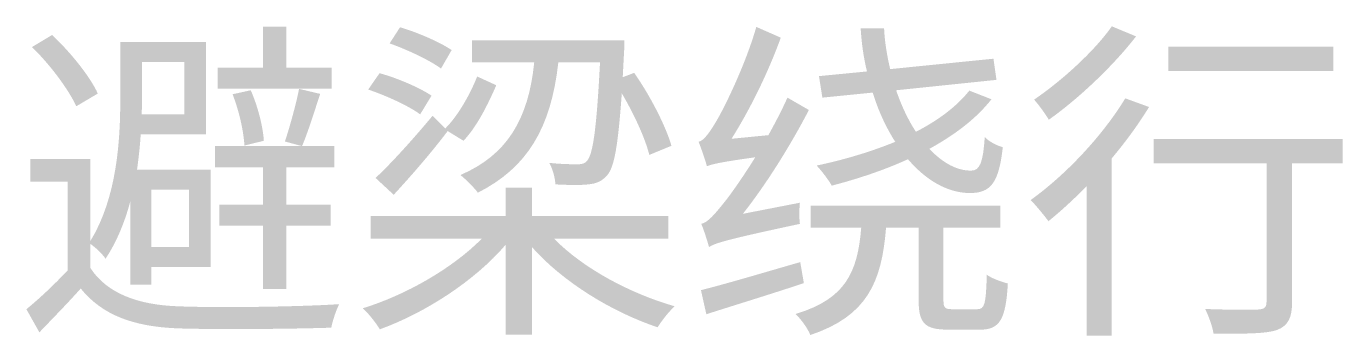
# Model space of a CAD drawing. Header units: millimetres. Extents: x -4600 to 229000, y -4300 to 19460.
# Drawn here: x 219641 to 220766, y 13931 to 14196 of the extents above; entities that cross this region are included whole.
import ezdxf

# ---------------------------------------------------------------- set-up
doc = ezdxf.new("R2010")
doc.units = ezdxf.units.MM
doc.header["$LTSCALE"] = 100
doc.layers.add('R2-LEGEND', color=7, linetype='Continuous', lineweight=18)

# ---------------------------------------------------------------- blocks, each defined once
blk = doc.blocks.new('A06_SHEET')
at = {"layer": 'R2-LEGEND'}
h = blk.add_hatch(color=256, dxfattribs=at)
edge = h.paths.add_edge_path()
edge.add_line((19721.6, 14182.5), (19721.6, 14133.5))
edge.add_spline(control_points=[(19721.6, 14133.5), (19721.6, 14098.2), (19718.7, 14049.3), (19696.1, 14012.3)], knot_values=[0, 0, 0, 0, 1, 1, 1, 1], degree=3, periodic=0)
edge.add_line((19696.1, 14012.3), (19696.1, 14082.5))
edge.add_line((19696.1, 14082.5), (19644.8, 14082.5))
edge.add_line((19644.8, 14082.5), (19644.8, 14063))
edge.add_line((19644.8, 14063), (19676.6, 14063))
edge.add_line((19676.6, 14063), (19676.6, 13987.1))
edge.add_spline(control_points=[(19676.6, 13987.1), (19665.1, 13974.8), (19652.2, 13962.7), (19641.4, 13953.9)], knot_values=[0, 0, 0, 0, 1, 1, 1, 1], degree=3, periodic=0)
edge.add_line((19641.4, 13953.9), (19652.5, 13934.1))
edge.add_spline(control_points=[(19652.5, 13934.1), (19664.8, 13947), (19676.9, 13959.3), (19687.8, 13971.6)], knot_values=[0, 0, 0, 0, 1, 1, 1, 1], degree=3, periodic=0)
edge.add_spline(control_points=[(19687.8, 13971.6), (19706.1, 13949), (19732.5, 13939), (19770.8, 13937.5), (19804.4, 13936.4), (19868.5, 13937), (19901.8, 13938.1)], knot_values=[0, 0, 0, 0, 1, 1, 1, 2, 2, 2, 2], degree=3, periodic=0)
edge.add_spline(control_points=[(19901.8, 13938.1), (19902.9, 13944.1), (19906.1, 13953.6), (19908.6, 13958.2)], knot_values=[0, 0, 0, 0, 1, 1, 1, 1], degree=3, periodic=0)
edge.add_spline(control_points=[(19908.6, 13958.2), (19872.8, 13955.9), (19803.5, 13955), (19770.6, 13956.4), (19736.5, 13957.6), (19710.1, 13967.6), (19696.1, 13989.1)], knot_values=[0, 0, 0, 0, 1, 1, 1, 2, 2, 2, 2], degree=3, periodic=0)
edge.add_line((19696.1, 13989.1), (19696.1, 14009.7))
edge.add_spline(control_points=[(19696.1, 14009.7), (19700.1, 14007.1), (19706.7, 14000.8), (19709, 13997.1)], knot_values=[0, 0, 0, 0, 1, 1, 1, 1], degree=3, periodic=0)
edge.add_spline(control_points=[(19709, 13997.1), (19718.7, 14011.7), (19725.6, 14028.9), (19730.2, 14046.4)], knot_values=[0, 0, 0, 0, 1, 1, 1, 1], degree=3, periodic=0)
edge.add_line((19730.2, 14046.4), (19730.2, 13974.8))
edge.add_line((19730.2, 13974.8), (19748.2, 13974.8))
edge.add_line((19748.2, 13974.8), (19748.2, 13990))
edge.add_line((19748.2, 13990), (19798.9, 13990))
edge.add_line((19798.9, 13990), (19798.9, 14073.3))
edge.add_line((19798.9, 14073.3), (19735.9, 14073.3))
edge.add_spline(control_points=[(19735.9, 14073.3), (19737.3, 14083.6), (19738.5, 14093.7), (19739, 14103.4)], knot_values=[0, 0, 0, 0, 1, 1, 1, 1], degree=3, periodic=0)
edge.add_line((19739, 14103.4), (19794.9, 14103.4))
edge.add_line((19794.9, 14103.4), (19794.9, 14182.5))
edge.add_line((19794.9, 14182.5), (19721.6, 14182.5))
h.paths.add_polyline_path([(19802.4, 14093.4), (19802.4, 14075.3), (19843.6, 14075.3), (19843.6, 14043.2), (19806.1, 14043.2), (19806.1, 14025.5), (19843.6, 14025.5), (19843.6, 13971.3), (19863.4, 13971.3), (19863.4, 14025.5), (19901.2, 14025.5), (19901.2, 14043.2), (19863.4, 14043.2), (19863.4, 14075.3), (19904.4, 14075.3), (19904.4, 14093.4), (19802.4, 14093.4)], flags=0)
h.paths.add_polyline_path([(19843.6, 14195.7), (19843.6, 14160.4), (19804.9, 14160.4), (19804.9, 14142.7), (19902.1, 14142.7), (19902.1, 14160.4), (19863.4, 14160.4), (19863.4, 14195.7), (19843.6, 14195.7)], flags=0)
edge = h.paths.add_edge_path(flags=0)
edge.add_spline(control_points=[(19646.2, 14178.2), (19661.4, 14163.3), (19677.4, 14142.1), (19684, 14127.5)], knot_values=[0, 0, 0, 0, 1, 1, 1, 1], degree=3, periodic=0)
edge.add_line((19684, 14127.5), (19702.4, 14138.4))
edge.add_spline(control_points=[(19702.4, 14138.4), (19695.8, 14153), (19678.9, 14173.9), (19663.4, 14188.5)], knot_values=[0, 0, 0, 0, 1, 1, 1, 1], degree=3, periodic=0)
edge.add_line((19663.4, 14188.5), (19646.2, 14178.2))
h.paths.add_polyline_path([(19739.9, 14120.6), (19740.2, 14133.2), (19740.2, 14165.3), (19776.3, 14165.3), (19776.3, 14120.6), (19739.9, 14120.6)], flags=0)
h.paths.add_polyline_path([(19748.2, 14056.1), (19780.3, 14056.1), (19780.3, 14007.1), (19748.2, 14007.1), (19748.2, 14056.1)], flags=0)
edge = h.paths.add_edge_path(flags=0)
edge.add_spline(control_points=[(19874.3, 14142.4), (19871.7, 14129.2), (19866.2, 14109.4), (19862.2, 14097.4)], knot_values=[0, 0, 0, 0, 1, 1, 1, 1], degree=3, periodic=0)
edge.add_line((19862.2, 14097.4), (19876.8, 14093.4))
edge.add_spline(control_points=[(19876.8, 14093.4), (19881.7, 14104.8), (19887.2, 14122.6), (19892.3, 14138.1)], knot_values=[0, 0, 0, 0, 1, 1, 1, 1], degree=3, periodic=0)
edge.add_line((19892.3, 14138.1), (19874.3, 14142.4))
edge = h.paths.add_edge_path(flags=0)
edge.add_spline(control_points=[(19817.5, 14137.8), (19823, 14123.7), (19827, 14106), (19827.6, 14093.9)], knot_values=[0, 0, 0, 0, 1, 1, 1, 1], degree=3, periodic=0)
edge.add_line((19827.6, 14093.9), (19844.2, 14098))
edge.add_spline(control_points=[(19844.2, 14098), (19843.6, 14109.4), (19839, 14127.8), (19833, 14141.2)], knot_values=[0, 0, 0, 0, 1, 1, 1, 1], degree=3, periodic=0)
edge.add_line((19833, 14141.2), (19817.5, 14137.8))
h = blk.add_hatch(color=256, dxfattribs=at)
edge = h.paths.add_edge_path()
edge.add_spline(control_points=[(19951.6, 14181.3), (19966.8, 14175.9), (19985.7, 14167), (19995.5, 14159.8)], knot_values=[0, 0, 0, 0, 1, 1, 1, 1], degree=3, periodic=0)
edge.add_line((19995.5, 14159.8), (20004.6, 14175.6))
edge.add_spline(control_points=[(20004.6, 14175.6), (19994.9, 14182.2), (19975.4, 14190.8), (19960.5, 14195.1)], knot_values=[0, 0, 0, 0, 1, 1, 1, 1], degree=3, periodic=0)
edge.add_line((19960.5, 14195.1), (19951.6, 14181.3))
h = blk.add_hatch(color=256, dxfattribs=at)
edge = h.paths.add_edge_path()
edge.add_spline(control_points=[(20222.6, 14076.2), (20226.7, 14077.9), (20233.2, 14079.6), (20263.9, 14083.9)], knot_values=[0, 0, 0, 0, 1, 1, 1, 1], degree=3, periodic=0)
edge.add_spline(control_points=[(20263.9, 14083.9), (20252.7, 14065.9), (20242.4, 14051.5), (20237.8, 14045.8), (20229.5, 14035.5), (20223.5, 14028.1), (20217.8, 14026.9)], knot_values=[0, 0, 0, 0, 1, 1, 1, 2, 2, 2, 2], degree=3, periodic=0)
edge.add_spline(control_points=[(20217.8, 14026.9), (20220.1, 14021.5), (20223.2, 14011.4), (20224.4, 14007.1)], knot_values=[0, 0, 0, 0, 1, 1, 1, 1], degree=3, periodic=0)
edge.add_spline(control_points=[(20224.4, 14007.1), (20230.1, 14010.6), (20239, 14013.4), (20302, 14026.9)], knot_values=[0, 0, 0, 0, 1, 1, 1, 1], degree=3, periodic=0)
edge.add_spline(control_points=[(20302, 14026.9), (20301.4, 14031.2), (20301.4, 14039.5), (20302, 14045)], knot_values=[0, 0, 0, 0, 1, 1, 1, 1], degree=3, periodic=0)
edge.add_line((20302, 14045), (20253.3, 14035.5))
edge.add_spline(control_points=[(20253.3, 14035.5), (20273.6, 14061.3), (20293.4, 14093.1), (20309.7, 14124.3)], knot_values=[0, 0, 0, 0, 1, 1, 1, 1], degree=3, periodic=0)
edge.add_line((20309.7, 14124.3), (20291.4, 14134.9))
edge.add_spline(control_points=[(20291.4, 14134.9), (20286.5, 14124), (20280.8, 14113.1), (20275.1, 14102.8)], knot_values=[0, 0, 0, 0, 1, 1, 1, 1], degree=3, periodic=0)
edge.add_line((20275.1, 14102.8), (20243.6, 14099.7))
edge.add_spline(control_points=[(20243.6, 14099.7), (20259.3, 14124.6), (20274.8, 14156.1), (20285.7, 14186.2)], knot_values=[0, 0, 0, 0, 1, 1, 1, 1], degree=3, periodic=0)
edge.add_line((20285.7, 14186.2), (20264.8, 14195.4))
edge.add_spline(control_points=[(20264.8, 14195.4), (20255, 14161.3), (20236.4, 14124.3), (20230.7, 14114.9), (20224.9, 14105.1), (20220.1, 14098.2), (20215.5, 14097.1)], knot_values=[0, 0, 0, 0, 1, 1, 1, 2, 2, 2, 2], degree=3, periodic=0)
edge.add_spline(control_points=[(20215.5, 14097.1), (20217.8, 14091.4), (20221.5, 14080.5), (20222.6, 14076.2)], knot_values=[0, 0, 0, 0, 1, 1, 1, 1], degree=3, periodic=0)
h = blk.add_hatch(color=256, dxfattribs=at)
edge = h.paths.add_edge_path()
edge.add_spline(control_points=[(20446.7, 14140.9), (20435.8, 14127.2), (20420, 14115.4), (20401.1, 14105.7)], knot_values=[0, 0, 0, 0, 1, 1, 1, 1], degree=3, periodic=0)
edge.add_spline(control_points=[(20401.1, 14105.7), (20394.5, 14115.7), (20388.8, 14127.8), (20384.2, 14141.2)], knot_values=[0, 0, 0, 0, 1, 1, 1, 1], degree=3, periodic=0)
edge.add_line((20384.2, 14141.2), (20469.9, 14150.1))
edge.add_line((20469.9, 14150.1), (20467.3, 14168.2))
edge.add_line((20467.3, 14168.2), (20379.1, 14159.3))
edge.add_spline(control_points=[(20379.1, 14159.3), (20376.5, 14170.4), (20374.5, 14181.9), (20373.9, 14194.2)], knot_values=[0, 0, 0, 0, 1, 1, 1, 1], degree=3, periodic=0)
edge.add_line((20373.9, 14194.2), (20353.9, 14194.2))
edge.add_spline(control_points=[(20353.9, 14194.2), (20354.7, 14181.3), (20356.4, 14169), (20359.3, 14157.3)], knot_values=[0, 0, 0, 0, 1, 1, 1, 1], degree=3, periodic=0)
edge.add_line((20359.3, 14157.3), (20318.3, 14153.3))
edge.add_line((20318.3, 14153.3), (20321.2, 14134.9))
edge.add_line((20321.2, 14134.9), (20364.2, 14139.2))
edge.add_spline(control_points=[(20364.2, 14139.2), (20369, 14123.5), (20375.6, 14109.4), (20383.4, 14097.1)], knot_values=[0, 0, 0, 0, 1, 1, 1, 1], degree=3, periodic=0)
edge.add_spline(control_points=[(20383.4, 14097.1), (20362.5, 14088.5), (20339.2, 14081.6), (20316.3, 14076.8)], knot_values=[0, 0, 0, 0, 1, 1, 1, 1], degree=3, periodic=0)
edge.add_spline(control_points=[(20316.3, 14076.8), (20320.3, 14072.7), (20326.9, 14063.9), (20329.2, 14059.6)], knot_values=[0, 0, 0, 0, 1, 1, 1, 1], degree=3, periodic=0)
edge.add_spline(control_points=[(20329.2, 14059.6), (20351, 14065.3), (20373.6, 14072.7), (20394.3, 14082.2)], knot_values=[0, 0, 0, 0, 1, 1, 1, 1], degree=3, periodic=0)
edge.add_spline(control_points=[(20394.3, 14082.2), (20409.7, 14064.2), (20428.1, 14053.3), (20447.3, 14053.3), (20465, 14053.3), (20471.9, 14061.9), (20475.3, 14092.5)], knot_values=[0, 0, 0, 0, 1, 1, 1, 2, 2, 2, 2], degree=3, periodic=0)
edge.add_spline(control_points=[(20475.3, 14092.5), (20470.2, 14093.9), (20463.9, 14097.1), (20459.9, 14101.1)], knot_values=[0, 0, 0, 0, 1, 1, 1, 1], degree=3, periodic=0)
edge.add_spline(control_points=[(20459.9, 14101.1), (20458.4, 14079.9), (20455.9, 14072.5), (20448.4, 14072.5)], knot_values=[0, 0, 0, 0, 1, 1, 1, 1], degree=3, periodic=0)
edge.add_spline(control_points=[(20448.4, 14072.5), (20436.4, 14072.2), (20423.8, 14079.1), (20412.6, 14091.1)], knot_values=[0, 0, 0, 0, 1, 1, 1, 1], degree=3, periodic=0)
edge.add_spline(control_points=[(20412.6, 14091.1), (20433.8, 14102.8), (20452.4, 14116.6), (20465.6, 14133.5)], knot_values=[0, 0, 0, 0, 1, 1, 1, 1], degree=3, periodic=0)
edge.add_line((20465.6, 14133.5), (20446.7, 14140.9))
h = blk.add_hatch(color=256, dxfattribs=at)
edge = h.paths.add_edge_path()
edge.add_spline(control_points=[(20568.4, 14195.9), (20553.8, 14175), (20526, 14149.5), (20502, 14133.2)], knot_values=[0, 0, 0, 0, 1, 1, 1, 1], degree=3, periodic=0)
edge.add_spline(control_points=[(20502, 14133.2), (20505.7, 14129.2), (20511.7, 14120.9), (20514.6, 14116)], knot_values=[0, 0, 0, 0, 1, 1, 1, 1], degree=3, periodic=0)
edge.add_spline(control_points=[(20514.6, 14116), (20540.4, 14134.3), (20569.9, 14162.4), (20589.1, 14187.3)], knot_values=[0, 0, 0, 0, 1, 1, 1, 1], degree=3, periodic=0)
edge.add_line((20589.1, 14187.3), (20568.4, 14195.9))
h = blk.add_hatch(color=256, dxfattribs=at)
edge = h.paths.add_edge_path()
edge.add_line((20022.1, 14183.9), (20022.1, 14165))
edge.add_line((20022.1, 14165), (20075.1, 14165))
edge.add_spline(control_points=[(20075.1, 14165), (20070.2, 14116.3), (20051.9, 14085.9), (20012.1, 14068.7)], knot_values=[0, 0, 0, 0, 1, 1, 1, 1], degree=3, periodic=0)
edge.add_spline(control_points=[(20012.1, 14068.7), (20016.4, 14065.3), (20024.1, 14057.6), (20027, 14053.6)], knot_values=[0, 0, 0, 0, 1, 1, 1, 1], degree=3, periodic=0)
edge.add_spline(control_points=[(20027, 14053.6), (20068.8, 14074.8), (20089.4, 14108.3), (20095.7, 14165)], knot_values=[0, 0, 0, 0, 1, 1, 1, 1], degree=3, periodic=0)
edge.add_line((20095.7, 14165), (20131.3, 14165))
edge.add_spline(control_points=[(20131.3, 14165), (20128.4, 14108), (20125.2, 14086.5), (20120.4, 14081.1)], knot_values=[0, 0, 0, 0, 1, 1, 1, 1], degree=3, periodic=0)
edge.add_spline(control_points=[(20120.4, 14081.1), (20118.1, 14078.2), (20115.8, 14077.9), (20111.8, 14077.9), (20107.8, 14077.9), (20098.6, 14077.9), (20088, 14079.1)], knot_values=[0, 0, 0, 0, 1, 1, 1, 2, 2, 2, 2], degree=3, periodic=0)
edge.add_spline(control_points=[(20088, 14079.1), (20090.9, 14073.9), (20092.9, 14066.2), (20093.2, 14060.7)], knot_values=[0, 0, 0, 0, 1, 1, 1, 1], degree=3, periodic=0)
edge.add_spline(control_points=[(20093.2, 14060.7), (20104.3, 14060.1), (20115.2, 14059.9), (20121.2, 14060.7)], knot_values=[0, 0, 0, 0, 1, 1, 1, 1], degree=3, periodic=0)
edge.add_spline(control_points=[(20121.2, 14060.7), (20128.1, 14061.3), (20133, 14063.3), (20137.6, 14068.7), (20143.6, 14075.9), (20146.7, 14093.9), (20149.9, 14138.6)], knot_values=[0, 0, 0, 0, 1, 1, 1, 2, 2, 2, 2], degree=3, periodic=0)
edge.add_spline(control_points=[(20149.9, 14138.6), (20160.5, 14120.6), (20169.9, 14100), (20173.4, 14085.9)], knot_values=[0, 0, 0, 0, 1, 1, 1, 1], degree=3, periodic=0)
edge.add_line((20173.4, 14085.9), (20192.3, 14093.7))
edge.add_spline(control_points=[(20192.3, 14093.7), (20187.4, 14110.9), (20173.9, 14136.9), (20160.5, 14156.1)], knot_values=[0, 0, 0, 0, 1, 1, 1, 1], degree=3, periodic=0)
edge.add_line((20160.5, 14156.1), (20150.7, 14152.4))
edge.add_line((20150.7, 14152.4), (20151.9, 14175))
edge.add_spline(control_points=[(20151.9, 14175), (20152.2, 14177.6), (20152.2, 14183.9), (20152.2, 14183.9)], knot_values=[0, 0, 0, 0, 1, 1, 1, 1], degree=3, periodic=0)
edge.add_line((20152.2, 14183.9), (20022.1, 14183.9))
blk.add_hatch(color=256, dxfattribs=at).paths.add_polyline_path([(20616.6, 14178.5), (20616.6, 14157.8), (20757.5, 14157.8), (20757.5, 14178.5), (20616.6, 14178.5)])
h = blk.add_hatch(color=256, dxfattribs=at)
edge = h.paths.add_edge_path()
edge.add_spline(control_points=[(20026.4, 14153), (20020.7, 14138.6), (20010.6, 14120), (19999.2, 14108.6)], knot_values=[0, 0, 0, 0, 1, 1, 1, 1], degree=3, periodic=0)
edge.add_line((19999.2, 14108.6), (19988.3, 14119.4))
edge.add_spline(control_points=[(19988.3, 14119.4), (19972, 14099.7), (19953.1, 14078.8), (19939.6, 14066.2)], knot_values=[0, 0, 0, 0, 1, 1, 1, 1], degree=3, periodic=0)
edge.add_line((19939.6, 14066.2), (19955.1, 14051.8))
edge.add_spline(control_points=[(19955.1, 14051.8), (19970.2, 14068.2), (19987.1, 14087.6), (20001.2, 14106.3)], knot_values=[0, 0, 0, 0, 1, 1, 1, 1], degree=3, periodic=0)
edge.add_line((20001.2, 14106.3), (20014.7, 14098))
edge.add_spline(control_points=[(20014.7, 14098), (20026.7, 14110.6), (20036.1, 14130.3), (20042.7, 14145.5)], knot_values=[0, 0, 0, 0, 1, 1, 1, 1], degree=3, periodic=0)
edge.add_line((20042.7, 14145.5), (20026.4, 14153))
edge = h.paths.add_edge_path(flags=0)
edge.add_spline(control_points=[(19933.3, 14141.8), (19948.8, 14136.6), (19968, 14127.8), (19977.7, 14120.6)], knot_values=[0, 0, 0, 0, 1, 1, 1, 1], degree=3, periodic=0)
edge.add_line((19977.7, 14120.6), (19987.4, 14136.6))
edge.add_spline(control_points=[(19987.4, 14136.6), (19977.1, 14143.5), (19957.9, 14151.8), (19943, 14155.8)], knot_values=[0, 0, 0, 0, 1, 1, 1, 1], degree=3, periodic=0)
edge.add_line((19943, 14155.8), (19933.3, 14141.8))
h = blk.add_hatch(color=256, dxfattribs=at)
edge = h.paths.add_edge_path()
edge.add_spline(control_points=[(20579.9, 14134.3), (20560.1, 14101.7), (20528.6, 14068.5), (20499.1, 14047.3)], knot_values=[0, 0, 0, 0, 1, 1, 1, 1], degree=3, periodic=0)
edge.add_spline(control_points=[(20499.1, 14047.3), (20503.4, 14043), (20511.1, 14033.5), (20514.3, 14029.2)], knot_values=[0, 0, 0, 0, 1, 1, 1, 1], degree=3, periodic=0)
edge.add_spline(control_points=[(20514.3, 14029.2), (20524.9, 14037.8), (20536.1, 14048.1), (20547, 14059.3)], knot_values=[0, 0, 0, 0, 1, 1, 1, 1], degree=3, periodic=0)
edge.add_line((20547, 14059.3), (20547, 13931.2))
edge.add_line((20547, 13931.2), (20568.2, 13931.2))
edge.add_line((20568.2, 13931.2), (20568.2, 14082.8))
edge.add_spline(control_points=[(20568.2, 14082.8), (20580.2, 14097.1), (20591.1, 14112), (20600.2, 14126.9)], knot_values=[0, 0, 0, 0, 1, 1, 1, 1], degree=3, periodic=0)
edge.add_line((20600.2, 14126.9), (20579.9, 14134.3))
h = blk.add_hatch(color=256, dxfattribs=at)
edge = h.paths.add_edge_path()
edge.add_line((20604, 14099.4), (20604, 14078.8))
edge.add_line((20604, 14078.8), (20700.5, 14078.8))
edge.add_line((20700.5, 14078.8), (20700.5, 13959.9))
edge.add_spline(control_points=[(20700.5, 13959.9), (20700.5, 13955.3), (20698.5, 13953.9), (20693.1, 13953.6), (20687.9, 13953.3), (20668.4, 13953.3), (20648.1, 13954.1)], knot_values=[0, 0, 0, 0, 1, 1, 1, 2, 2, 2, 2], degree=3, periodic=0)
edge.add_spline(control_points=[(20648.1, 13954.1), (20651.2, 13947.8), (20654.4, 13939), (20655.3, 13932.9)], knot_values=[0, 0, 0, 0, 1, 1, 1, 1], degree=3, periodic=0)
edge.add_spline(control_points=[(20655.3, 13932.9), (20683.3, 13932.9), (20699.7, 13932.9), (20709.4, 13936.1)], knot_values=[0, 0, 0, 0, 1, 1, 1, 1], degree=3, periodic=0)
edge.add_spline(control_points=[(20709.4, 13936.1), (20718.9, 13939.8), (20722.3, 13946.4), (20722.3, 13959.6)], knot_values=[0, 0, 0, 0, 1, 1, 1, 1], degree=3, periodic=0)
edge.add_line((20722.3, 13959.6), (20722.3, 14078.8))
edge.add_line((20722.3, 14078.8), (20765.6, 14078.8))
edge.add_line((20765.6, 14078.8), (20765.6, 14099.4))
edge.add_line((20765.6, 14099.4), (20604, 14099.4))
h = blk.add_hatch(color=256, dxfattribs=at)
edge = h.paths.add_edge_path()
edge.add_line((20050.8, 14057.9), (20050.8, 14033.5))
edge.add_line((20050.8, 14033.5), (19935.3, 14033.5))
edge.add_line((19935.3, 14033.5), (19935.3, 14014.3))
edge.add_line((19935.3, 14014.3), (20030.4, 14014.3))
edge.add_spline(control_points=[(20030.4, 14014.3), (20004.9, 13988.5), (19965.1, 13965.9), (19928.7, 13954.7)], knot_values=[0, 0, 0, 0, 1, 1, 1, 1], degree=3, periodic=0)
edge.add_spline(control_points=[(19928.7, 13954.7), (19933.6, 13950.4), (19939.9, 13942.1), (19943.3, 13936.7)], knot_values=[0, 0, 0, 0, 1, 1, 1, 1], degree=3, periodic=0)
edge.add_spline(control_points=[(19943.3, 13936.7), (19981.7, 13950.7), (20023.8, 13977.6), (20050.8, 14009.1)], knot_values=[0, 0, 0, 0, 1, 1, 1, 1], degree=3, periodic=0)
edge.add_line((20050.8, 14009.1), (20050.8, 13932.1))
edge.add_line((20050.8, 13932.1), (20073.1, 13932.1))
edge.add_line((20073.1, 13932.1), (20073.1, 14007.1))
edge.add_spline(control_points=[(20073.1, 14007.1), (20099.7, 13977.1), (20141.3, 13951.6), (20180.5, 13938.4)], knot_values=[0, 0, 0, 0, 1, 1, 1, 1], degree=3, periodic=0)
edge.add_spline(control_points=[(20180.5, 13938.4), (20183.7, 13943.8), (20190.3, 13952.1), (20195.1, 13956.4)], knot_values=[0, 0, 0, 0, 1, 1, 1, 1], degree=3, periodic=0)
edge.add_spline(control_points=[(20195.1, 13956.4), (20157, 13967.3), (20116.9, 13988.8), (20092, 14014.3)], knot_values=[0, 0, 0, 0, 1, 1, 1, 1], degree=3, periodic=0)
edge.add_line((20092, 14014.3), (20189.7, 14014.3))
edge.add_line((20189.7, 14014.3), (20189.7, 14033.5))
edge.add_line((20189.7, 14033.5), (20073.1, 14033.5))
edge.add_line((20073.1, 14033.5), (20073.1, 14057.9))
edge.add_line((20073.1, 14057.9), (20050.8, 14057.9))
h = blk.add_hatch(color=256, dxfattribs=at)
edge = h.paths.add_edge_path()
edge.add_line((20311.2, 14042.4), (20311.2, 14023.8))
edge.add_line((20311.2, 14023.8), (20354.4, 14023.8))
edge.add_spline(control_points=[(20354.4, 14023.8), (20351.3, 13985.4), (20341, 13962.7), (20298.3, 13949.8)], knot_values=[0, 0, 0, 0, 1, 1, 1, 1], degree=3, periodic=0)
edge.add_spline(control_points=[(20298.3, 13949.8), (20302.9, 13945.5), (20308.9, 13937.2), (20310.9, 13931.8)], knot_values=[0, 0, 0, 0, 1, 1, 1, 1], degree=3, periodic=0)
edge.add_spline(control_points=[(20310.9, 13931.8), (20359.3, 13948.1), (20371.9, 13976.8), (20375.6, 14023.8)], knot_values=[0, 0, 0, 0, 1, 1, 1, 1], degree=3, periodic=0)
edge.add_line((20375.6, 14023.8), (20403.4, 14023.8))
edge.add_line((20403.4, 14023.8), (20403.4, 13961.9))
edge.add_spline(control_points=[(20403.4, 13961.9), (20403.4, 13942.1), (20408.3, 13936.4), (20428.9, 13936.4), (20432.9, 13936.4), (20451.6, 13936.4), (20455.9, 13936.4), (20472.5, 13936.4), (20477.9, 13945), (20479.6, 13975.9)], knot_values=[0, 0, 0, 0, 1, 1, 1, 2, 2, 2, 3, 3, 3, 3], degree=3, periodic=0)
edge.add_spline(control_points=[(20479.6, 13975.9), (20474.2, 13977.3), (20465.9, 13980.2), (20461.6, 13983.4)], knot_values=[0, 0, 0, 0, 1, 1, 1, 1], degree=3, periodic=0)
edge.add_spline(control_points=[(20461.6, 13983.4), (20461, 13957.9), (20459.6, 13953.9), (20453.6, 13953.9), (20449.8, 13953.9), (20435.2, 13953.9), (20432.4, 13953.9), (20425.8, 13953.9), (20424.6, 13955), (20424.6, 13961.9)], knot_values=[0, 0, 0, 0, 1, 1, 1, 2, 2, 2, 3, 3, 3, 3], degree=3, periodic=0)
edge.add_line((20424.6, 13961.9), (20424.6, 14023.8))
edge.add_line((20424.6, 14023.8), (20473.3, 14023.8))
edge.add_line((20473.3, 14023.8), (20473.3, 14042.4))
edge.add_line((20473.3, 14042.4), (20311.2, 14042.4))
h = blk.add_hatch(color=256, dxfattribs=at)
edge = h.paths.add_edge_path()
edge.add_line((20217.5, 13970.2), (20222.1, 13949.6))
edge.add_spline(control_points=[(20222.1, 13949.6), (20246.1, 13957.3), (20276.2, 13966.5), (20305.4, 13976.2)], knot_values=[0, 0, 0, 0, 1, 1, 1, 1], degree=3, periodic=0)
edge.add_line((20305.4, 13976.2), (20302.3, 13994.2))
edge.add_spline(control_points=[(20302.3, 13994.2), (20270.8, 13985.1), (20239, 13975.6), (20217.5, 13970.2)], knot_values=[0, 0, 0, 0, 1, 1, 1, 1], degree=3, periodic=0)

msp = doc.modelspace()

# ---------------------------------------------------------------- block references
msp.add_blockref('A06_SHEET', (200000, 0))

doc.saveas('drawing.dxf')
